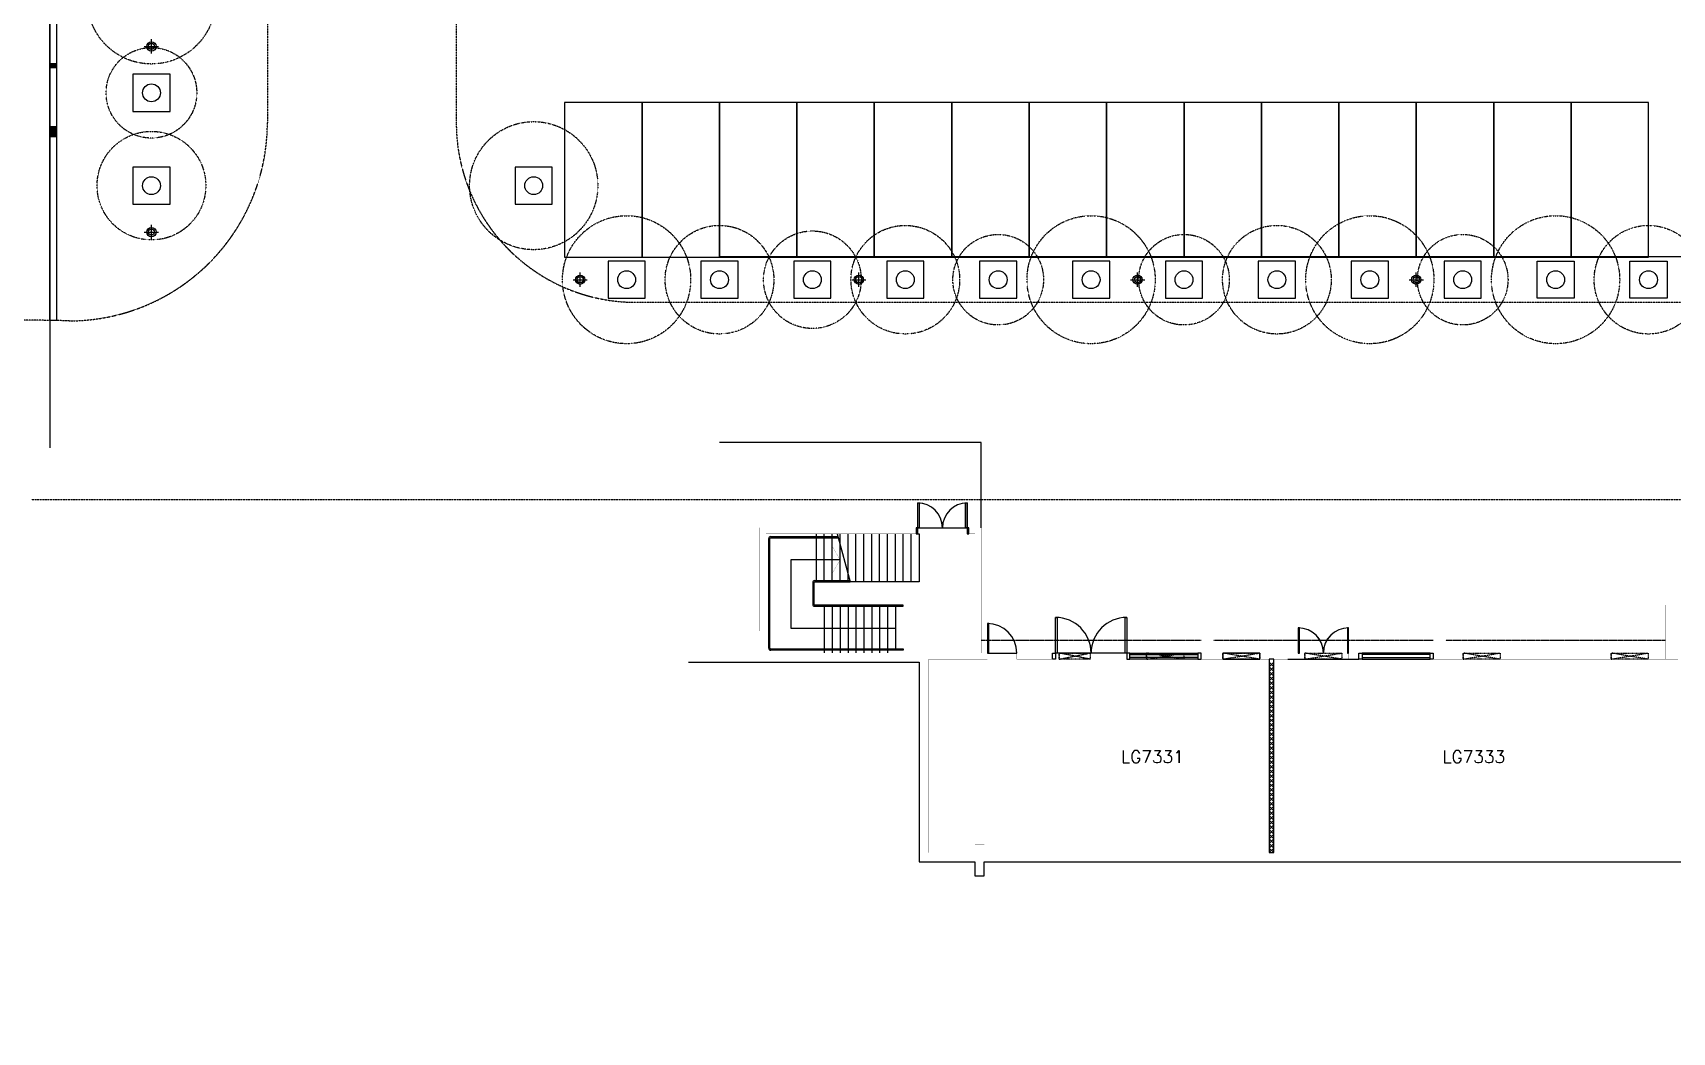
# Model space of a CAD drawing. Header units: millimetres. Extents: x -203861 to 22103, y -44552 to 100121.
# Drawn here: x -151175 to -98234, y -44552 to -12260 of the extents above; entities that cross this region are included whole.
import ezdxf

# ---------------------------------------------------------------- set-up
doc = ezdxf.new("R2010")
doc.units = ezdxf.units.MM
for name, pattern in [('S1097a$0$DOT', [0.25, 0, -0.25]), ('S1097a$0$HIDDEN', [0.375, 0.25, -0.125]), ('s2097a$0$DASHED', [0.75, 0.5, -0.25]), ('s2097a$0$HIDDEN', [0.375, 0.25, -0.125]), ('s2097a$0$LG7$0$DOT', [0.25, 0, -0.25]), ('s2097a$0$LG7$0$HIDDEN', [0.375, 0.25, -0.125])]:
    doc.linetypes.add(name, pattern=pattern)
for name, color, linetype in [('S1097a$0$20', 1, 'Continuous'), ('S1097a$0$22', 7, 'Continuous'), ('S1097a$0$23', 7, 'Continuous'), ('S1097a$0$25', 7, 'Continuous'), ('S1097a$0$30', 7, 'Continuous'), ('S1097a$0$6', 7, 'Continuous'), ('S1097a$0$9', 7, 'Continuous'), ('S1097a$0$ROOM-NO', 4, 'Continuous'), ('s2097a$0$deck', 6, 'Continuous'), ('s2097a$0$EVA', 7, 's2097a$0$HIDDEN'), ('s2097a$0$LG7$0$20', 1, 'Continuous'), ('s2097a$0$LG7$0$22', 7, 'Continuous'), ('s2097a$0$LG7$0$23', 7, 'Continuous'), ('s2097a$0$LG7$0$25', 7, 'Continuous'), ('s2097a$0$LG7$0$30', 7, 'Continuous'), ('s2097a$0$LG7$0$6', 7, 'Continuous'), ('s2097a$0$LG7$0$9', 7, 'Continuous'), ('s2097a$0$ROOM-NO', 4, 'Continuous'), ('s2097a$0$XX00', 8, 'Continuous')]:
    doc.layers.add(name, color=color, linetype=linetype)
doc.styles.add('S1097a$0$STANDARD', font='SIMPLEX')
doc.styles.add('s2097a$0$STANDARD', font='SIMPLEX')

# ---------------------------------------------------------------- blocks, each defined once
blk = doc.blocks.new('S1097a$0$D1700A')
at = {"layer": 'S1097a$0$30', "color": 14, "linetype": 'Continuous'}
for points in [[(0.05, 0.2), (0.05, 1), (0.1, 1), (0.1, 0.2)], [(1.6, 0.2), (1.6, 1), (1.65, 1), (1.65, 0.2)], [(0, 0.2), (0, 0), (0.05, 0), (0.05, 0.2)], [(1.65, 0.2), (1.65, 0), (1.7, 0), (1.7, 0.2)]]:
    blk.add_lwpolyline(points, close=True, dxfattribs=at)
for centre, start, end in [((0.05, 0.200001), 0, 90), ((1.65001, 0.200001), 90, 180)]:
    blk.add_arc(centre, 0.800005, start, end, dxfattribs=at)
blk = doc.blocks.new('S1097a$0$HAT15')
at = {"layer": 'S1097a$0$22', "color": 14, "linetype": 'Continuous'}
for p, q in [((0, 0), (0.15, 0.15)), ((0, 0.15), (0.15, 0))]:
    blk.add_line(p, q, dxfattribs=at)
blk = doc.blocks.new('S1097a')
at = {"layer": 'S1097a$0$20', "color": 14, "linetype": 'Continuous', "const_width": 5}
blk.add_lwpolyline([(-127700, -32300), (-127700, -28250), (-122650, -28250), (-122650, -28450), (-127500, -28450), (-127500, -32300), (-120750, -32300), (-120750, -28450), (-120950, -28450), (-120950, -28250), (-120551, -28250), (-120551, -32300), (-120350, -32300), (-120350, -32500), (-122250, -32500)], dxfattribs=at)
for points in [[(-118150, -32500), (-119400, -32500), (-119400, -32300), (-118150, -32300)], [(-113450, -32500), (-115850, -32500), (-115850, -32300), (-113450, -32300)], [(-113050, -32500), (-112750, -32500), (-112750, -32300), (-113050, -32300)], [(-111550, -32500), (-110310, -32500), (-110310, -32300), (-111550, -32300)], [(-105950, -32500), (-108690, -32500), (-108690, -32300), (-105950, -32300)], [(-105550, -32500), (-98450, -32500), (-98450, -32300), (-105550, -32300)]]:
    blk.add_lwpolyline(points, close=True, dxfattribs=at)
at = {"layer": 'S1097a$0$20', "color": 14, "linetype": 'S1097a$0$DOT'}
for points in [[(-118031, -32500), (-118031, -32300), (-117031, -32300), (-117031, -32500), (-118031, -32300), (-118031, -32500), (-117031, -32300), (-117031, -32500), (-118031, -32500)], [(-115210, -32500), (-115210, -32300), (-114010, -32300), (-114010, -32500), (-115210, -32300), (-115210, -32500), (-114010, -32300), (-114010, -32500), (-115210, -32500)], [(-112750, -32500), (-112750, -32300), (-111550, -32300), (-111550, -32500), (-112750, -32300), (-112750, -32500), (-111550, -32300), (-111550, -32500), (-112750, -32500)], [(-110100, -32500), (-110100, -32300), (-108900, -32300), (-108900, -32500), (-110100, -32300), (-110100, -32500), (-108900, -32300), (-108900, -32500), (-110100, -32500)], [(-104990, -32500), (-104990, -32300), (-103790, -32300), (-103790, -32500), (-104990, -32300), (-104990, -32500), (-103790, -32300), (-103790, -32500), (-104990, -32500)], [(-100210, -32500), (-100210, -32300), (-99010, -32300), (-99010, -32500), (-100210, -32300), (-100210, -32500), (-99010, -32300), (-99010, -32500), (-100210, -32500)]]:
    blk.add_lwpolyline(points, dxfattribs=at)
at = {"layer": 'S1097a$0$20', "color": 14, "linetype": 'Continuous'}
blk.add_lwpolyline([(-111250, -38750), (-111100, -38750), (-111100, -32500), (-111250, -32500)], close=True, dxfattribs=at)
at = {"layer": 'S1097a$0$23', "color": 2, "linetype": 'S1097a$0$HIDDEN'}
for p, q in [((-113450, -31900), (-120551, -31900)), ((-105950, -31900), (-113050, -31900)), ((-98450, -31900), (-105550, -31900))]:
    blk.add_line(p, q, dxfattribs=at)
at = {"layer": 'S1097a$0$23', "color": 14, "linetype": 'Continuous'}
for points in [[(-115750, -32300), (-115850, -32300), (-115850, -32500), (-115750, -32500)], [(-113550, -32500), (-115750, -32500), (-115750, -32300), (-113550, -32300)], [(-113550, -32450), (-115750, -32450), (-115750, -32350), (-113550, -32350)], [(-113450, -32300), (-113550, -32300), (-113550, -32500), (-113450, -32500)], [(-112750, -32500), (-111550, -32500), (-111550, -32300), (-112750, -32300)], [(-108350, -32300), (-108250, -32300), (-108250, -32500), (-108350, -32500)], [(-106050, -32300), (-108250, -32300), (-108250, -32500), (-106050, -32500)], [(-108250, -32450), (-106050, -32450), (-106050, -32350), (-108250, -32350)], [(-106050, -32300), (-105950, -32300), (-105950, -32500), (-106050, -32500)]]:
    blk.add_lwpolyline(points, close=True, dxfattribs=at)
at = {"layer": 'S1097a$0$25', "color": 10, "linetype": 'Continuous'}
for p, q in [((-127345, -28539), (-125180, -28539)), ((-127345, -28579), (-125170, -28579)), ((-125870, -28539), (-125870, -28449)), ((-125870, -29960), (-125870, -28579)), ((-125615, -28539), (-125615, -28449)), ((-125615, -29960), (-125615, -28579)), ((-125360, -28539), (-125360, -28449)), ((-125360, -29960), (-125360, -28579)), ((-125205, -28450), (-124779, -30000)), ((-122650, -28250), (-120950, -28250)), ((-127410, -32144), (-127410, -28604)), ((-127370, -32144), (-127370, -28604)), ((-125105, -29960), (-125105, -28822)), ((-125990, -30025), (-125990, -30725)), ((-125950, -30025), (-125950, -30725)), ((-125925, -29960), (-124789, -29960)), ((-125925, -30000), (-124779, -30000)), ((-124850, -29960), (-124850, -29773)), ((-125615, -30790), (-125615, -32169)), ((-125360, -30790), (-125360, -32169)), ((-125105, -30790), (-125105, -32169)), ((-124850, -30790), (-124850, -32169)), ((-124595, -30790), (-124595, -32169)), ((-124340, -30790), (-124340, -32169)), ((-124085, -30790), (-124085, -32169)), ((-123830, -30790), (-123830, -32169)), ((-123575, -30790), (-123575, -32169)), ((-123320, -30790), (-123320, -32169)), ((-125615, -32209), (-125615, -32299)), ((-125360, -32209), (-125360, -32299)), ((-125105, -32209), (-125105, -32299)), ((-124850, -32209), (-124850, -32299)), ((-124595, -32209), (-124595, -32299)), ((-124340, -32209), (-124340, -32299)), ((-124085, -32209), (-124085, -32299)), ((-123830, -32209), (-123830, -32299)), ((-123575, -32209), (-123575, -32299))]:
    blk.add_line(p, q, dxfattribs=at)
at = {"layer": 'S1097a$0$25', "color": 10, "linetype": 'S1097a$0$HIDDEN'}
for p, q in [((-125105, -28822), (-125105, -28450)), ((-124850, -29773), (-124850, -28450)), ((-124595, -30000), (-124595, -28450)), ((-124340, -30000), (-124340, -28450)), ((-124085, -30000), (-124085, -28450)), ((-123830, -30000), (-123830, -28450)), ((-123575, -30000), (-123575, -28450)), ((-123320, -30000), (-123320, -28450)), ((-123065, -30000), (-123065, -28450)), ((-122810, -30000), (-122810, -28450))]:
    blk.add_line(p, q, dxfattribs=at)
at = {"layer": 'S1097a$0$25', "color": 14, "linetype": 'Continuous'}
for p, q in [((-120350, -32300), (-119400, -32300)), ((-115850, -32300), (-118150, -32300)), ((-110650, -32500), (-108350, -32500))]:
    blk.add_line(p, q, dxfattribs=at)
at = {"layer": 'S1097a$0$25', "color": 10, "linetype": 'Continuous'}
for points in [[(-94500, -18250), (-94500, -19500), (-129000, -19500)], [(-120551, -28250), (-120551, -25500), (-129000, -25500)], [(-125105, -29289), (-126695, -29289), (-126695, -31499), (-123320, -31499)], [(-125925, -30790), (-123070, -30790), (-123070, -30750), (-125925, -30750)], [(-127345, -32169), (-123070, -32169), (-123070, -32209), (-127345, -32209)]]:
    blk.add_lwpolyline(points, dxfattribs=at)
at = {"layer": 'S1097a$0$25', "color": 10, "linetype": 'S1097a$0$HIDDEN'}
blk.add_lwpolyline([(-122651, -28450), (-122556, -28450), (-122556, -30000), (-124779, -30000)], dxfattribs=at)
at = {"layer": 'S1097a$0$25', "color": 10, "linetype": 'Continuous', "const_width": 5}
for points in [[(-125105, -29289), (-125355, -28856)], [(-125105, -29289), (-125355, -29722)]]:
    blk.add_lwpolyline(points, dxfattribs=at)
at = {"layer": 'S1097a$0$25', "color": 10, "linetype": 'Continuous'}
for centre, radius, start, end in [((-127345, -28604), 65, 90, 180), ((-127345, -28604), 25, 90, 180), ((-125925, -30025), 65, 90, 180), ((-125925, -30025), 25, 90, 180), ((-125925, -30725), 65, 180, 270), ((-125925, -30725), 25, 180, 270), ((-127345, -32144), 65, 180, 270), ((-127345, -32144), 25, 180, 270)]:
    blk.add_arc(centre, radius, start, end, dxfattribs=at)
at = {"layer": 'S1097a$0$30', "color": 14, "linetype": 'Continuous'}
for points in [[(-118100, -32300), (-118150, -32300), (-118150, -31150), (-118100, -31150)], [(-115850, -32300), (-115900, -32300), (-115900, -31150), (-115850, -31150)], [(-120350, -32300), (-120300, -32300), (-120300, -31350), (-120350, -31350)], [(-110310, -32300), (-110275, -32300), (-110275, -31490), (-110310, -31490)], [(-108725, -32300), (-108690, -32300), (-108690, -31490), (-108725, -31490)], [(-118250, -32300), (-118150, -32300), (-118150, -32500), (-118250, -32500)]]:
    blk.add_lwpolyline(points, close=True, dxfattribs=at)
for centre, radius, start, end in [((-118150, -32300), 1150, 0, 90), ((-115850, -32300), 1150, 90, 180), ((-120350, -32300), 950, 0, 90), ((-110310, -32300), 810, 0, 90), ((-108690, -32300), 810, 90, 180)]:
    blk.add_arc(centre, radius, start, end, dxfattribs=at)
at = {"layer": 'S1097a$0$6', "color": 14, "linetype": 'Continuous', "const_width": 5}
for points in [[(-113450, -32500), (-113050, -32500), (-113050, -30750), (-113450, -30750)], [(-105950, -32500), (-105550, -32500), (-105550, -30750), (-105950, -30750)], [(-98450, -32500), (-98050, -32500), (-98050, -30750), (-98450, -30750)]]:
    blk.add_lwpolyline(points, close=True, dxfattribs=at)
at = {"layer": 'S1097a$0$9', "color": 14, "linetype": 'Continuous', "const_width": 5}
for points in [[(-130000, -32300), (-127700, -32300)], [(-130000, -32600), (-122550, -32600), (-122550, -39050), (-120750, -39050), (-120750, -39500), (-120450, -39500), (-120450, -39050), (-82050, -39050), (-82050, -44550), (-52353, -44550)], [(-81950, -38750), (-120450, -38750), (-120450, -38500), (-120750, -38500), (-120750, -38750), (-122250, -38750), (-122250, -32500)]]:
    blk.add_lwpolyline(points, dxfattribs=at)
at = {"xscale": 999.994, "yscale": 999.994, "zscale": 1000}
blk.add_blockref('S1097a$0$D1700A', (-122650, -28450), dxfattribs=at)
at = {"xscale": 999.9979999999999, "yscale": 999.9979999999999, "zscale": 1000, "rotation": 90}
for p in [(-111100, -32750), (-111100, -32900), (-111100, -33050), (-111100, -33200), (-111100, -33350), (-111100, -33500), (-111100, -33650), (-111100, -33800), (-111100, -33950), (-111100, -34100), (-111100, -34250), (-111100, -34400), (-111100, -34550), (-111100, -34700), (-111100, -34850), (-111100, -35000), (-111100, -35150), (-111100, -35300), (-111100, -35450), (-111100, -35600), (-111100, -35750), (-111100, -35900), (-111100, -36050), (-111100, -36200), (-111100, -36350), (-111100, -36500), (-111100, -36650), (-111100, -36800), (-111100, -36950), (-111100, -37100), (-111100, -37250), (-111100, -37400), (-111100, -37550), (-111100, -37700), (-111100, -37850), (-111100, -38000), (-111100, -38150), (-111100, -38300), (-111100, -38450), (-111100, -38600), (-111100, -38750)]:
    blk.add_blockref('S1097a$0$HAT15', p, dxfattribs=at)
at = {"layer": 'S1097a$0$ROOM-NO', "style": 'S1097a$0$STANDARD'}
for s, p in [('LG7331', (-116030, -35853)), ('LG7333', (-105652, -35853))]:
    blk.add_text(s, height=400, dxfattribs=at).set_placement(p)
blk = doc.blocks.new('s2097a$0$LG7$0$HAT15')
at = {"layer": 's2097a$0$LG7$0$22', "color": 14, "linetype": 'Continuous'}
for p, q in [((0, 0), (0.15, 0.15)), ((0, 0.15), (0.15, 0))]:
    blk.add_line(p, q, dxfattribs=at)
blk = doc.blocks.new('s2097a$0$LG7$0$D1700A')
at = {"layer": 's2097a$0$LG7$0$30', "color": 14, "linetype": 'Continuous'}
for points in [[(0.05, 0.2), (0.05, 1), (0.1, 1), (0.1, 0.2)], [(1.6, 0.2), (1.6, 1), (1.65, 1), (1.65, 0.2)], [(0, 0.2), (0, 0), (0.05, 0), (0.05, 0.2)], [(1.65, 0.2), (1.65, 0), (1.7, 0), (1.7, 0.2)]]:
    blk.add_lwpolyline(points, close=True, dxfattribs=at)
for centre, start, end in [((0.05, 0.200001), 0, 90), ((1.65001, 0.200001), 90, 180)]:
    blk.add_arc(centre, 0.800005, start, end, dxfattribs=at)
blk = doc.blocks.new('s2097a')
blk.add_lwpolyline([(-125720.1, 37461.4), (-125720.1, 37175.1), (-139475.3, 37175.1), (-139475.3, 19690.9), (-150624.9, 19690.9), (-150624.9, -25670.3)])
at = {"layer": 's2097a$0$deck', "color": 8}
for p, q in [((-150625.1, -21558.4), (-150624.9, 19690.9)), ((-150400.1, -21558.4), (-150399.9, 19465.9)), ((-150399.9, -13266.6), (-150624.9, -13266.6)), ((-150399.9, -13291.6), (-150624.9, -13291.6)), ((-150399.9, -13316.6), (-150624.9, -13316.6)), ((-150399.9, -13341.6), (-150624.9, -13341.6)), ((-150399.9, -13366.6), (-150624.9, -13366.6)), ((-150399.9, -13391.6), (-150624.9, -13391.6)), ((-150399.9, -15299.8), (-150624.9, -15299.8)), ((-150399.9, -15324.8), (-150624.9, -15324.8)), ((-150399.9, -15349.8), (-150624.9, -15349.8)), ((-150399.9, -15374.8), (-150624.9, -15374.8)), ((-150399.9, -15399.8), (-150624.9, -15399.8)), ((-150399.9, -15424.8), (-150624.9, -15424.8)), ((-150399.9, -15449.8), (-150624.9, -15449.8)), ((-150399.9, -15474.8), (-150624.9, -15474.8)), ((-150399.9, -15499.8), (-150624.9, -15499.8)), ((-150399.9, -15524.8), (-150624.9, -15524.8)), ((-150399.9, -15549.8), (-150624.9, -15549.8)), ((-150399.9, -15574.8), (-150624.9, -15574.8)), ((-150399.9, -15599.8), (-150624.9, -15599.8)), ((-150399.9, -15624.8), (-150624.9, -15624.8)), ((-150399.9, -21558.4), (-150624.9, -21558.4))]:
    blk.add_line(p, q, dxfattribs=at)
at = {"layer": 's2097a$0$EVA', "color": 8, "ltscale": 10}
for p, q in [((-143599.9, -7849.9), (-143599.9, -15167.9)), ((-137499.9, -7849.9), (-137499.9, -15167.9)), ((-131699.9, -20967.9), (-97649.9, -20967.9))]:
    blk.add_line(p, q, dxfattribs=at)
blk.add_lwpolyline([(-85149.9, 4836.2), (-85149.9, -15167.9, 0.4142136), (-79049.9, -21267.9), (-72199.9, -21267.9), (-72199.9, -27349.8), (-151229.4, -27349.8)], format="xyb", dxfattribs=at)
for centre, radius, start, end in [((-149999.9, -15167.9), 6400, 269.96349, 0), ((-131699.9, -15167.9), 5800, 180, 270), ((-151873.4, -91066.3), 69523.6, 88.459221, 102.263794)]:
    blk.add_arc(centre, radius, start, end, dxfattribs=at)
at = {"layer": 's2097a$0$LG7$0$20', "color": 14, "linetype": 'Continuous', "const_width": 5}
blk.add_lwpolyline([(-127699.9, -32299.9), (-127699.7, -28249.9), (-122650.5, -28249.9), (-122650.5, -28449.9), (-127499.5, -28449.9), (-127499.9, -32299.9), (-120750.3, -32299.9), (-120750.5, -28449.9), (-120950.5, -28449.9), (-120950.5, -28249.9), (-120550.7, -28249.9), (-120550.9, -32299.9), (-120350.1, -32299.9), (-120350.1, -32499.9), (-122249.9, -32499.9)], dxfattribs=at)
for points in [[(-118149.9, -32499.9), (-119400.1, -32499.9), (-119400.1, -32299.9), (-118149.9, -32299.9)], [(-113449.9, -32499.9), (-115849.9, -32499.9), (-115849.9, -32299.9), (-113449.9, -32299.9)], [(-113049.9, -32499.9), (-112749.9, -32499.9), (-112749.9, -32299.9), (-113049.9, -32299.9)], [(-111549.9, -32499.9), (-110309.9, -32499.9), (-110309.9, -32299.9), (-111549.9, -32299.9)], [(-105949.9, -32499.9), (-108689.9, -32499.9), (-108689.9, -32299.9), (-105949.9, -32299.9)], [(-105549.9, -32499.9), (-98449.9, -32499.9), (-98449.9, -32299.9), (-105549.9, -32299.9)]]:
    blk.add_lwpolyline(points, close=True, dxfattribs=at)
at = {"layer": 's2097a$0$LG7$0$20', "color": 14, "linetype": 's2097a$0$LG7$0$DOT'}
for points in [[(-118030.9, -32499.9), (-118030.9, -32299.9), (-117030.9, -32299.9), (-117030.9, -32499.9), (-118030.9, -32299.9), (-118030.9, -32499.9), (-117030.9, -32299.9), (-117030.9, -32499.9), (-118030.9, -32499.9)], [(-115209.9, -32499.9), (-115209.9, -32299.9), (-114009.9, -32299.9), (-114009.9, -32499.9), (-115209.9, -32299.9), (-115209.9, -32499.9), (-114009.9, -32299.9), (-114009.9, -32499.9), (-115209.9, -32499.9)], [(-112749.9, -32499.9), (-112749.9, -32299.9), (-111549.9, -32299.9), (-111549.9, -32499.9), (-112749.9, -32299.9), (-112749.9, -32499.9), (-111549.9, -32299.9), (-111549.9, -32499.9), (-112749.9, -32499.9)], [(-110099.9, -32499.9), (-110099.9, -32299.9), (-108899.9, -32299.9), (-108899.9, -32499.9), (-110099.9, -32299.9), (-110099.9, -32499.9), (-108899.9, -32299.9), (-108899.9, -32499.9), (-110099.9, -32499.9)], [(-104989.9, -32499.9), (-104989.9, -32299.9), (-103789.9, -32299.9), (-103789.9, -32499.9), (-104989.9, -32299.9), (-104989.9, -32499.9), (-103789.9, -32299.9), (-103789.9, -32499.9), (-104989.9, -32499.9)], [(-100209.9, -32499.9), (-100209.9, -32299.9), (-99009.9, -32299.9), (-99009.9, -32499.9), (-100209.9, -32299.9), (-100209.9, -32499.9), (-99009.9, -32299.9), (-99009.9, -32499.9), (-100209.9, -32499.9)]]:
    blk.add_lwpolyline(points, dxfattribs=at)
at = {"layer": 's2097a$0$LG7$0$20', "color": 14, "linetype": 'Continuous'}
blk.add_lwpolyline([(-111249.9, -38749.9), (-111099.9, -38749.9), (-111099.9, -32499.9), (-111249.9, -32499.9)], close=True, dxfattribs=at)
at = {"layer": 's2097a$0$LG7$0$23', "color": 14, "linetype": 'Continuous'}
for points in [[(-115749.9, -32299.9), (-115849.9, -32299.9), (-115849.9, -32499.9), (-115749.9, -32499.9)], [(-113549.9, -32499.9), (-115749.9, -32499.9), (-115749.9, -32299.9), (-113549.9, -32299.9)], [(-113549.9, -32449.9), (-115749.9, -32449.9), (-115749.9, -32349.9), (-113549.9, -32349.9)], [(-113449.9, -32299.9), (-113549.9, -32299.9), (-113549.9, -32499.9), (-113449.9, -32499.9)], [(-112749.9, -32499.9), (-111549.9, -32499.9), (-111549.9, -32299.9), (-112749.9, -32299.9)], [(-108349.9, -32299.9), (-108249.9, -32299.9), (-108249.9, -32499.9), (-108349.9, -32499.9)], [(-106049.9, -32299.9), (-108249.9, -32299.9), (-108249.9, -32499.9), (-106049.9, -32499.9)], [(-108249.9, -32449.9), (-106049.9, -32449.9), (-106049.9, -32349.9), (-108249.9, -32349.9)], [(-106049.9, -32299.9), (-105949.9, -32299.9), (-105949.9, -32499.9), (-106049.9, -32499.9)]]:
    blk.add_lwpolyline(points, close=True, dxfattribs=at)
at = {"layer": 's2097a$0$LG7$0$25', "color": 10, "linetype": 'Continuous'}
for p, q in [((-127344.7, -28539.1), (-125180.5, -28539.1)), ((-127344.7, -28579.1), (-125169.8, -28579.1)), ((-125869.8, -28539.1), (-125869.8, -28449.1)), ((-125869.8, -29960.2), (-125869.8, -28579.1)), ((-125614.8, -28539.1), (-125614.8, -28449.1)), ((-125614.8, -29960.2), (-125614.8, -28579.1)), ((-125359.8, -28539.1), (-125359.8, -28449.1)), ((-125359.8, -29960.2), (-125359.8, -28579.1)), ((-125205, -28449.9), (-124778.6, -30000.2)), ((-122650.5, -28249.9), (-120950.5, -28249.9)), ((-127409.7, -32144.2), (-127409.7, -28604.1)), ((-127369.7, -32144.2), (-127369.7, -28604.1)), ((-125104.8, -29960.2), (-125104.8, -28821.6)), ((-125989.8, -30025.2), (-125989.8, -30725.2)), ((-125949.8, -30025.2), (-125949.8, -30725.2)), ((-125924.8, -29960.2), (-124789.3, -29960.2)), ((-125924.8, -30000.2), (-124778.6, -30000.2)), ((-124849.8, -29960.2), (-124849.8, -29773.4)), ((-125614.8, -30790.2), (-125614.8, -32169.2)), ((-125359.8, -30790.2), (-125359.8, -32169.2)), ((-125104.8, -30790.2), (-125104.8, -32169.2)), ((-124849.8, -30790.2), (-124849.8, -32169.2)), ((-124594.8, -30790.2), (-124594.8, -32169.2)), ((-124339.8, -30790.2), (-124339.8, -32169.2)), ((-124084.8, -30790.2), (-124084.8, -32169.2)), ((-123829.8, -30790.2), (-123829.8, -32169.2)), ((-123574.8, -30790.2), (-123574.8, -32169.2)), ((-123319.8, -30790.2), (-123319.8, -32169.2)), ((-125614.8, -32209.2), (-125614.8, -32299.2)), ((-125359.8, -32209.2), (-125359.8, -32299.2)), ((-125104.8, -32209.2), (-125104.8, -32299.2)), ((-124849.8, -32209.2), (-124849.8, -32299.2)), ((-124594.8, -32209.2), (-124594.8, -32299.2)), ((-124339.8, -32209.2), (-124339.8, -32299.2)), ((-124084.8, -32209.2), (-124084.8, -32299.2)), ((-123829.8, -32209.2), (-123829.8, -32299.2)), ((-123574.8, -32209.2), (-123574.8, -32299.2))]:
    blk.add_line(p, q, dxfattribs=at)
at = {"layer": 's2097a$0$LG7$0$25', "color": 10, "linetype": 's2097a$0$LG7$0$HIDDEN'}
for p, q in [((-125104.8, -28821.6), (-125104.8, -28449.9)), ((-124849.8, -29773.4), (-124849.8, -28449.9)), ((-124594.8, -30000.2), (-124594.8, -28449.9)), ((-124339.8, -30000.2), (-124339.8, -28449.9)), ((-124084.8, -30000.2), (-124084.8, -28449.9)), ((-123829.8, -30000.2), (-123829.8, -28449.9)), ((-123574.8, -30000.2), (-123574.8, -28449.9)), ((-123319.8, -30000.2), (-123319.8, -28449.9)), ((-123064.8, -30000.2), (-123064.8, -28449.9)), ((-122809.8, -30000.2), (-122809.8, -28449.9))]:
    blk.add_line(p, q, dxfattribs=at)
at = {"layer": 's2097a$0$LG7$0$25', "color": 14, "linetype": 'Continuous'}
for p, q in [((-120350.1, -32299.9), (-119400.1, -32299.9)), ((-115849.9, -32299.9), (-118149.9, -32299.9)), ((-110649.9, -32499.9), (-108349.9, -32499.9))]:
    blk.add_line(p, q, dxfattribs=at)
at = {"layer": 's2097a$0$LG7$0$25', "color": 10, "linetype": 's2097a$0$LG7$0$HIDDEN'}
blk.add_lwpolyline([(-122650.9, -28449.9), (-122555.8, -28449.9), (-122555.8, -30000.2), (-124778.6, -30000.2)], dxfattribs=at)
at = {"layer": 's2097a$0$LG7$0$25', "color": 10, "linetype": 'Continuous', "const_width": 5}
for points in [[(-125104.8, -29289.2), (-125354.8, -28856.2)], [(-125104.8, -29289.2), (-125354.8, -29722.2)]]:
    blk.add_lwpolyline(points, dxfattribs=at)
at = {"layer": 's2097a$0$LG7$0$25', "color": 10, "linetype": 'Continuous'}
for points in [[(-125104.8, -29289.2), (-126694.8, -29289.2), (-126694.8, -31499.2), (-123319.8, -31499.2)], [(-125924.8, -30790.2), (-123069.8, -30790.2), (-123069.8, -30750.2), (-125924.8, -30750.2)], [(-127344.7, -32169.2), (-123069.8, -32169.2), (-123069.8, -32209.2), (-127344.7, -32209.2)]]:
    blk.add_lwpolyline(points, dxfattribs=at)
for centre, radius, start, end in [((-127344.7, -28604.1), 65, 90, 180), ((-127344.7, -28604.1), 25, 90, 180), ((-125924.8, -30025.2), 65, 90, 180), ((-125924.8, -30025.2), 25, 90, 180), ((-125924.8, -30725.2), 65, 180, 270), ((-125924.8, -30725.2), 25, 180, 270), ((-127344.7, -32144.2), 65, 180, 270), ((-127344.7, -32144.2), 25, 180, 270)]:
    blk.add_arc(centre, radius, start, end, dxfattribs=at)
at = {"layer": 's2097a$0$LG7$0$30', "color": 14, "linetype": 'Continuous'}
for points in [[(-118099.9, -32299.9), (-118149.9, -32299.9), (-118149.9, -31149.9), (-118099.9, -31149.9)], [(-115849.9, -32299.9), (-115899.9, -32299.9), (-115899.9, -31149.9), (-115849.9, -31149.9)], [(-120350.1, -32299.9), (-120300.1, -32299.9), (-120300.1, -31349.9), (-120350.1, -31349.9)], [(-110309.9, -32299.9), (-110274.7, -32299.9), (-110274.7, -31489.9), (-110309.9, -31489.9)], [(-108725.1, -32299.9), (-108689.9, -32299.9), (-108689.9, -31489.9), (-108725.1, -31489.9)], [(-118249.9, -32299.9), (-118149.9, -32299.9), (-118149.9, -32499.9), (-118249.9, -32499.9)]]:
    blk.add_lwpolyline(points, close=True, dxfattribs=at)
for centre, radius, start, end in [((-118149.9, -32299.9), 1150, 0, 90), ((-115849.9, -32299.9), 1150, 90, 180), ((-120350.1, -32299.9), 950, 0, 90), ((-110309.9, -32299.9), 810, 0, 90), ((-108689.9, -32299.9), 810, 90, 180)]:
    blk.add_arc(centre, radius, start, end, dxfattribs=at)
at = {"layer": 's2097a$0$LG7$0$6', "color": 14, "linetype": 'Continuous', "const_width": 5}
for points in [[(-113449.9, -32499.9), (-113049.9, -32499.9), (-113049.9, -30749.9), (-113449.9, -30749.9)], [(-105949.9, -32499.9), (-105549.9, -32499.9), (-105549.9, -30749.9), (-105949.9, -30749.9)], [(-98449.9, -32499.9), (-98049.9, -32499.9), (-98049.9, -30749.9), (-98449.9, -30749.9)]]:
    blk.add_lwpolyline(points, close=True, dxfattribs=at)
at = {"layer": 's2097a$0$LG7$0$9', "color": 14, "linetype": 'Continuous'}
for p, q in [((-129999.9, -32599.9), (-122549.9, -32599.9)), ((-122549.9, -32599.9), (-122549.9, -39049.9)), ((-122549.9, -39049.9), (-120749.9, -39049.9)), ((-120749.9, -39049.9), (-120749.9, -39499.9)), ((-120449.9, -39499.9), (-120449.9, -39049.9)), ((-120449.9, -39049.9), (-82049.9, -39049.9)), ((-120749.9, -39499.9), (-120449.9, -39499.9))]:
    blk.add_line(p, q, dxfattribs=at)
at = {"layer": 's2097a$0$LG7$0$9', "color": 14, "linetype": 'Continuous', "const_width": 5}
for points in [[(-129999.9, -32299.9), (-127699.9, -32299.9)], [(-81949.9, -38749.9), (-120449.9, -38749.9), (-120449.9, -38499.9), (-120749.9, -38499.9), (-120749.9, -38749.9), (-122249.9, -38749.9), (-122249.9, -32499.9)]]:
    blk.add_lwpolyline(points, dxfattribs=at)
at = {"layer": 's2097a$0$XX00', "linetype": 'Continuous'}
for p, q in [((-147574.2, -12699.9), (-147113.1, -12699.9)), ((-147343.7, -12930.5), (-147343.7, -12469.3)), ((-147343.7, -18930.5), (-147343.7, -18469.3)), ((-147574.2, -18699.9), (-147113.1, -18699.9))]:
    blk.add_line(p, q, dxfattribs=at)
at = {"layer": 's2097a$0$XX00', "color": 8, "linetype": 'Continuous'}
for p, q in [((-133499.9, -20468.9), (-133499.9, -20007.8)), ((-124499.9, -20468.9), (-124499.9, -20007.8)), ((-115499.9, -20468.9), (-115499.9, -20007.8)), ((-106499.9, -20468.9), (-106499.9, -20007.8)), ((-133730.5, -20238.4), (-133269.3, -20238.4)), ((-124730.5, -20238.4), (-124269.3, -20238.4)), ((-115730.5, -20238.4), (-115269.3, -20238.4)), ((-106730.5, -20238.4), (-106269.3, -20238.4))]:
    blk.add_line(p, q, dxfattribs=at)
at = {"layer": 's2097a$0$XX00', "linetype": 'Continuous'}
for points in [[(-146743.7, -14799.9), (-146743.7, -13599.9), (-147943.7, -13599.9), (-147943.7, -14799.9)], [(-146743.7, -17799.9), (-146743.7, -16599.9), (-147943.7, -16599.9), (-147943.7, -17799.9)]]:
    blk.add_lwpolyline(points, close=True, dxfattribs=at)
at = {"layer": 's2097a$0$XX00', "color": 8}
for points in [[(-131499.9, -19508.9), (-131499.9, -14508.9), (-133999.9, -14508.9), (-133999.9, -19508.9)], [(-128999.9, -19508.9), (-128999.9, -14508.9), (-131499.9, -14508.9), (-131499.9, -19508.9)], [(-126499.9, -19508.9), (-126499.9, -14508.9), (-128999.9, -14508.9), (-128999.9, -19508.9)], [(-123999.9, -19508.9), (-123999.9, -14508.9), (-126499.9, -14508.9), (-126499.9, -19508.9)], [(-121499.9, -19508.9), (-121499.9, -14508.9), (-123999.9, -14508.9), (-123999.9, -19508.9)], [(-118999.9, -19508.9), (-118999.9, -14508.9), (-121499.9, -14508.9), (-121499.9, -19508.9)], [(-116499.9, -19508.9), (-116499.9, -14508.9), (-118999.9, -14508.9), (-118999.9, -19508.9)], [(-113999.9, -19508.9), (-113999.9, -14508.9), (-116499.9, -14508.9), (-116499.9, -19508.9)], [(-111499.9, -19508.9), (-111499.9, -14508.9), (-113999.9, -14508.9), (-113999.9, -19508.9)], [(-108999.9, -19508.9), (-108999.9, -14508.9), (-111499.9, -14508.9), (-111499.9, -19508.9)], [(-106499.9, -19508.9), (-106499.9, -14508.9), (-108999.9, -14508.9), (-108999.9, -19508.9)], [(-103999.9, -19508.9), (-103999.9, -14508.9), (-106499.9, -14508.9), (-106499.9, -19508.9)], [(-101499.9, -19508.9), (-101499.9, -14508.9), (-103999.9, -14508.9), (-103999.9, -19508.9)], [(-98999.9, -19508.9), (-98999.9, -14508.9), (-101499.9, -14508.9), (-101499.9, -19508.9)]]:
    blk.add_lwpolyline(points, close=True, dxfattribs=at)
at = {"layer": 's2097a$0$XX00', "color": 8, "linetype": 'Continuous'}
for points in [[(-134399.9, -16599.9), (-135599.9, -16599.9), (-135599.9, -17799.9), (-134399.9, -17799.9)], [(-131399.9, -19638.4), (-132599.9, -19638.4), (-132599.9, -20838.4), (-131399.9, -20838.4)], [(-128399.9, -19638.4), (-129599.9, -19638.4), (-129599.9, -20838.4), (-128399.9, -20838.4)], [(-125399.9, -19638.4), (-126599.9, -19638.4), (-126599.9, -20838.4), (-125399.9, -20838.4)], [(-122399.9, -19638.4), (-123599.9, -19638.4), (-123599.9, -20838.4), (-122399.9, -20838.4)], [(-119399.9, -19638.4), (-120599.9, -19638.4), (-120599.9, -20838.4), (-119399.9, -20838.4)], [(-116399.9, -19638.4), (-117599.9, -19638.4), (-117599.9, -20838.4), (-116399.9, -20838.4)], [(-113399.9, -19638.4), (-114599.9, -19638.4), (-114599.9, -20838.4), (-113399.9, -20838.4)], [(-110399.9, -19638.4), (-111599.9, -19638.4), (-111599.9, -20838.4), (-110399.9, -20838.4)], [(-107399.9, -19638.4), (-108599.9, -19638.4), (-108599.9, -20838.4), (-107399.9, -20838.4)], [(-104399.9, -19638.4), (-105599.9, -19638.4), (-105599.9, -20838.4), (-104399.9, -20838.4)], [(-102599.9, -19638.4), (-101399.9, -19638.4), (-101399.9, -20838.4), (-102599.9, -20838.4)], [(-99599.9, -19638.4), (-98399.9, -19638.4), (-98399.9, -20838.4), (-99599.9, -20838.4)]]:
    blk.add_lwpolyline(points, close=True, dxfattribs=at)
at = {"layer": 's2097a$0$XX00', "linetype": 's2097a$0$DASHED', "ltscale": 0.08}
for centre, radius in [((-147343.7, -11199.9), 2068.9), ((-147343.7, -14199.9), 1462.9), ((-147343.7, -17199.9), 1754.5)]:
    blk.add_circle(centre, radius, dxfattribs=at)
at = {"layer": 's2097a$0$XX00', "linetype": 'Continuous'}
for centre, radius in [((-147343.7, -12699.9), 150), ((-147343.7, -12699.9), 100), ((-147343.7, -14199.9), 288.1), ((-147343.7, -17199.9), 288.1), ((-147343.7, -18699.9), 150), ((-147343.7, -18699.9), 100)]:
    blk.add_circle(centre, radius, dxfattribs=at)
at = {"layer": 's2097a$0$XX00', "color": 8, "linetype": 's2097a$0$DASHED', "ltscale": 0.08}
for centre, radius in [((-134999.9, -17199.9), 2068.9), ((-131999.9, -20238.4), 2068.9), ((-128999.9, -20238.4), 1754.5), ((-122999.9, -20238.4), 1754.5), ((-116999.9, -20238.4), 2068.9), ((-110999.9, -20238.4), 1754.5), ((-107999.9, -20238.4), 2068.9), ((-101999.9, -20238.4), 2068.9), ((-98999.9, -20238.4), 1754.5), ((-125999.9, -20238.4), 1575.8), ((-119999.9, -20238.4), 1462.9), ((-113999.9, -20238.4), 1462.9), ((-104999.9, -20238.4), 1462.9)]:
    blk.add_circle(centre, radius, dxfattribs=at)
at = {"layer": 's2097a$0$XX00', "color": 8, "linetype": 'Continuous'}
for centre, radius in [((-134999.9, -17199.9), 288.1), ((-133499.9, -20238.4), 150), ((-131999.9, -20238.4), 288.1), ((-128999.9, -20238.4), 288.1), ((-125999.9, -20238.4), 288.1), ((-124499.9, -20238.4), 150), ((-122999.9, -20238.4), 288.1), ((-119999.9, -20238.4), 288.1), ((-116999.9, -20238.4), 288.1), ((-115499.9, -20238.4), 150), ((-113999.9, -20238.4), 288.1), ((-110999.9, -20238.4), 288.1), ((-107999.9, -20238.4), 288.1), ((-106499.9, -20238.4), 150), ((-104999.9, -20238.4), 288.1), ((-101999.9, -20238.4), 288.1), ((-98999.9, -20238.4), 288.1), ((-133499.9, -20238.4), 100), ((-124499.9, -20238.4), 100), ((-115499.9, -20238.4), 100), ((-106499.9, -20238.4), 100)]:
    blk.add_circle(centre, radius, dxfattribs=at)
at = {"xscale": 999.9939999999478, "yscale": 999.9939999999478, "zscale": 1000}
blk.add_blockref('s2097a$0$LG7$0$D1700A', (-122650.5, -28449.9), dxfattribs=at)
at = {"xscale": 999.9980000000214, "yscale": 999.9980000000214, "zscale": 1000, "rotation": 90}
for p in [(-111099.9, -32749.9), (-111099.9, -32899.9), (-111099.9, -33049.9), (-111099.9, -33199.9), (-111099.9, -33349.9), (-111099.9, -33499.9), (-111099.9, -33649.9), (-111099.9, -33799.9), (-111099.9, -33949.9), (-111099.9, -34099.9), (-111099.9, -34249.9), (-111099.9, -34399.9), (-111099.9, -34549.9), (-111099.9, -34699.9), (-111099.9, -34849.9), (-111099.9, -34999.9), (-111099.9, -35149.9), (-111099.9, -35299.9), (-111099.9, -35449.9), (-111099.9, -35599.9), (-111099.9, -35749.9), (-111099.9, -35899.9), (-111099.9, -36049.9), (-111099.9, -36199.9), (-111099.9, -36349.9), (-111099.9, -36499.9), (-111099.9, -36649.9), (-111099.9, -36799.9), (-111099.9, -36949.9), (-111099.9, -37099.9), (-111099.9, -37249.9), (-111099.9, -37399.9), (-111099.9, -37549.9), (-111099.9, -37699.9), (-111099.9, -37849.9), (-111099.9, -37999.9), (-111099.9, -38149.9), (-111099.9, -38299.9), (-111099.9, -38449.9), (-111099.9, -38599.9), (-111099.9, -38749.9)]:
    blk.add_blockref('s2097a$0$LG7$0$HAT15', p, dxfattribs=at)
at = {"layer": 's2097a$0$ROOM-NO', "style": 's2097a$0$STANDARD'}
for s, p in [('LG7331', (-116029.6, -35852.7)), ('LG7333', (-105652.5, -35852.7))]:
    blk.add_text(s, height=400, dxfattribs=at).set_placement(p)

msp = doc.modelspace()

# ---------------------------------------------------------------- block references
for name in ['s2097a', 'S1097a']:
    msp.add_blockref(name, (0, 0))

doc.saveas('drawing.dxf')
